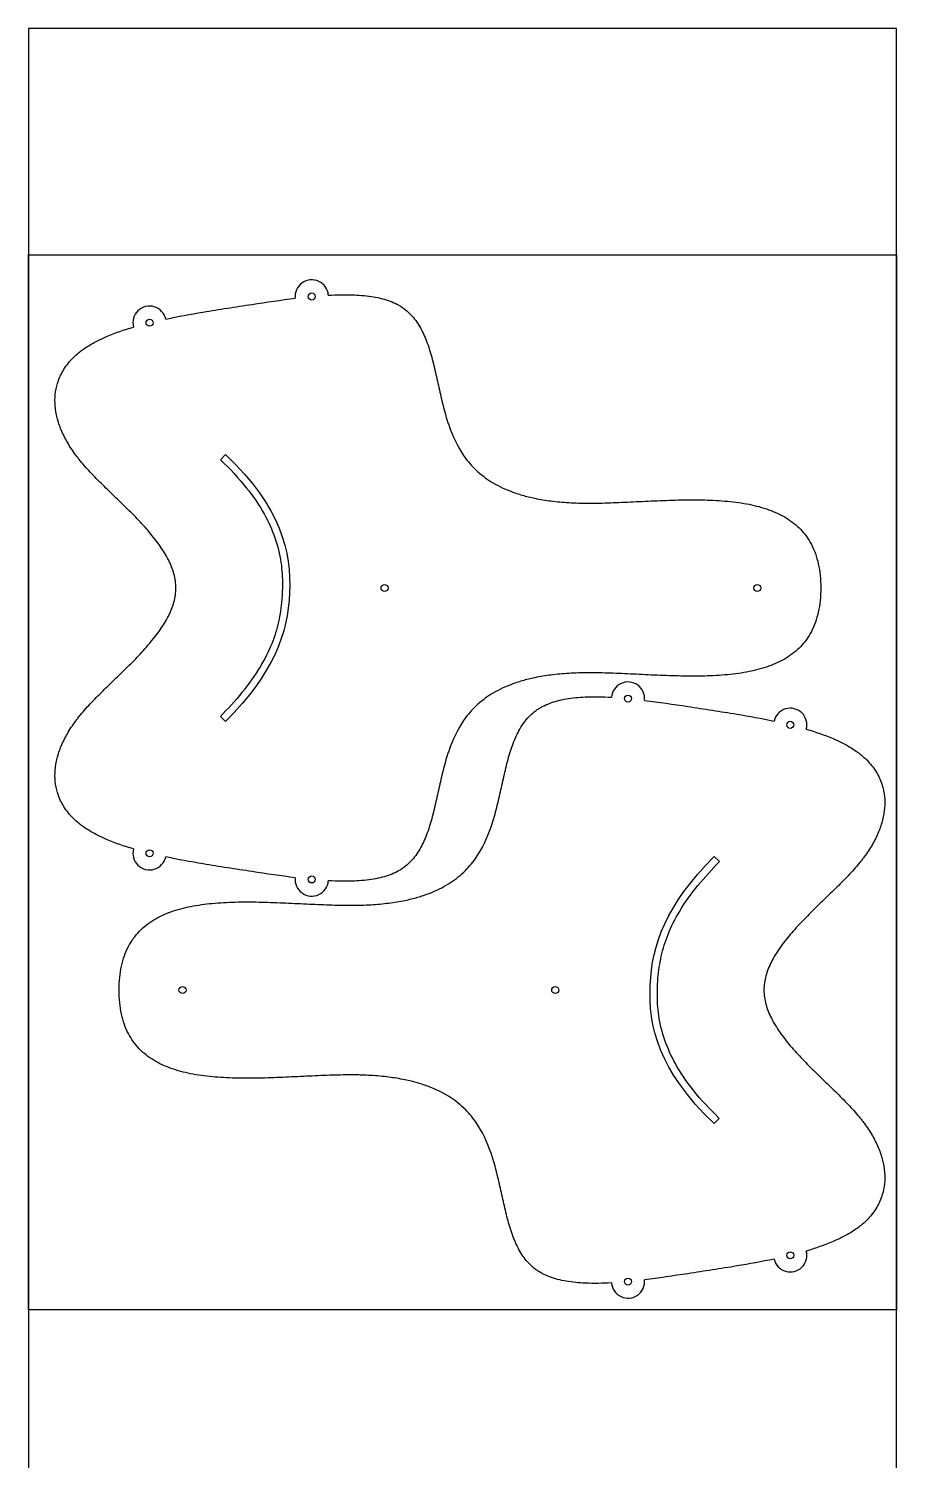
# Model space of a CAD drawing. Header units: inches. Extents: x 132 to 1257, y -131 to 658.
# Drawn here: x 342.8 to 402.8, y 559.1 to 658.2 of the extents above; entities that cross this region are included whole.
import ezdxf

# ---------------------------------------------------------------- set-up
doc = ezdxf.new("R2010")
doc.units = ezdxf.units.IN
doc.header["$MEASUREMENT"] = 0
doc.layers.add('Default', color=7, linetype='Continuous', true_color=0x000000)

msp = doc.modelspace()

# ---------------------------------------------------------------- linework, layer by layer
for p, q in [((356.049, 628.332), (356.401, 628.698)), ((356.039, 610.568), (356.401, 610.213)), ((390.545, 600.517), (390.182, 600.873)), ((390.534, 582.754), (390.182, 582.388))]:
    msp.add_line(p, q)
for centre in [(362.356, 639.626), (351.139, 637.81), (367.39, 619.455), (393.165, 619.455), (384.227, 611.802), (395.444, 609.986), (351.139, 601.1), (362.356, 599.284), (353.418, 591.631), (379.193, 591.631), (395.444, 573.276), (384.227, 571.46)]:
    msp.add_circle(centre, 0.243)
for centre, start, end in [((362.356, 639.626), 4.49243, 186.21622), ((351.139, 637.81), 12.88306, 194.89535), ((384.227, 611.802), 353.78379, 175.50666), ((395.444, 609.986), 345.10257, 167.11691), ((351.139, 601.1), 165.10257, 347.11691), ((362.356, 599.284), 173.78379, 355.50666), ((395.444, 573.276), 192.88306, 14.89535), ((384.227, 571.46), 184.49243, 6.21622)]:
    msp.add_arc(centre, 1.15, start, end)
for points, knots in [([(352.26, 638.067), (353.106, 638.246), (353.973, 638.404), (355.395, 638.642), (355.957, 638.731), (356.803, 638.863), (357.086, 638.906), (357.652, 638.993), (357.936, 639.037), (359.219, 639.233), (360.236, 639.383), (361.213, 639.502)], [3.971599, 3.971599, 3.971599, 3.971599, 8.279163, 8.279163, 11.085528, 11.085528, 12.49933, 12.49933, 13.913271, 13.913271, 18.900227, 18.900227, 18.900227, 18.900227]), ([(363.502, 639.716), (364.108, 639.748), (364.71, 639.762), (365.533, 639.727), (365.754, 639.713), (366.191, 639.669), (366.408, 639.641), (366.825, 639.57), (367.028, 639.527), (367.414, 639.426), (367.601, 639.368), (367.955, 639.234), (368.123, 639.159), (368.365, 639.03), (368.442, 638.986), (368.591, 638.892), (368.663, 638.843), (368.873, 638.688), (369.003, 638.576), (369.374, 638.21), (369.583, 637.934), (369.953, 637.329), (370.11, 636.998), (370.387, 636.305), (370.506, 635.934), (370.721, 635.177), (370.818, 634.779), (371.001, 633.983), (371.09, 633.571), (371.272, 632.756), (371.366, 632.346), (371.524, 631.737), (371.579, 631.535), (371.667, 631.235), (371.698, 631.136), (371.76, 630.938), (371.793, 630.84), (372.091, 629.97), (372.429, 629.23), (373.145, 628.218), (373.414, 627.904), (374.04, 627.309), (374.392, 627.04), (374.976, 626.678), (375.187, 626.561), (375.635, 626.341), (375.872, 626.238), (376.373, 626.046), (376.638, 625.958), (377.196, 625.796), (377.491, 625.724), (378.154, 625.586), (378.524, 625.526), (379.307, 625.425), (379.72, 625.388), (380.357, 625.35), (380.58, 625.341), (380.861, 625.333), (380.918, 625.332), (381.034, 625.329), (381.093, 625.328), (381.27, 625.326), (381.388, 625.325), (381.752, 625.325), (381.998, 625.327), (382.497, 625.337), (382.751, 625.344), (383.267, 625.361), (383.529, 625.372), (384.058, 625.394), (384.326, 625.407), (385.14, 625.445), (385.687, 625.472), (386.785, 625.518), (387.341, 625.538), (388.436, 625.558), (388.986, 625.56), (390.057, 625.534), (390.588, 625.506), (391.61, 625.41), (392.111, 625.342), (393.062, 625.152), (393.52, 625.032), (394.377, 624.724), (394.78, 624.54), (395.52, 624.087), (395.854, 623.826), (396.452, 623.203), (396.702, 622.851), (397.011, 622.26), (397.102, 622.048), (397.263, 621.598), (397.33, 621.361), (397.441, 620.859), (397.481, 620.595), (397.538, 620.039), (397.551, 619.747), (397.551, 619.455), (397.551, 619.164), (397.538, 618.872), (397.481, 618.316), (397.44, 618.051), (397.33, 617.55), (397.263, 617.312), (397.102, 616.862), (397.011, 616.65), (396.702, 616.059), (396.451, 615.707), (395.854, 615.084), (395.52, 614.823), (394.779, 614.37), (394.376, 614.186), (393.519, 613.878), (393.06, 613.758), (392.11, 613.568), (391.608, 613.5), (390.586, 613.404), (390.055, 613.377), (388.984, 613.35), (388.434, 613.352), (387.338, 613.373), (386.783, 613.393), (385.685, 613.439), (385.138, 613.466), (384.323, 613.504), (384.055, 613.516), (383.526, 613.539), (383.264, 613.549), (382.748, 613.567), (382.494, 613.574), (381.995, 613.583), (381.75, 613.586), (381.386, 613.586), (381.267, 613.585), (381.09, 613.582), (381.031, 613.581), (380.916, 613.579), (380.858, 613.577), (380.577, 613.569), (380.354, 613.56), (379.718, 613.522), (379.304, 613.485), (378.522, 613.384), (378.151, 613.324), (377.488, 613.185), (377.194, 613.114), (376.636, 612.952), (376.372, 612.864), (375.871, 612.672), (375.634, 612.569), (375.186, 612.348), (374.975, 612.232), (374.391, 611.869), (374.039, 611.601), (373.414, 611.006), (373.144, 610.692), (372.429, 609.68), (372.091, 608.94), (371.793, 608.07), (371.76, 607.972), (371.698, 607.775), (371.667, 607.675), (371.579, 607.375), (371.524, 607.174), (371.366, 606.565), (371.272, 606.155), (371.09, 605.34), (371.001, 604.928), (370.818, 604.132), (370.721, 603.734), (370.507, 602.977), (370.387, 602.606), (370.111, 601.913), (369.954, 601.583), (369.584, 600.977), (369.375, 600.701), (369.004, 600.335), (368.874, 600.223), (368.665, 600.069), (368.593, 600.02), (368.443, 599.926), (368.366, 599.881), (368.125, 599.753), (367.956, 599.678), (367.603, 599.543), (367.416, 599.485), (367.03, 599.384), (366.828, 599.341), (366.411, 599.27), (366.194, 599.241), (365.757, 599.198), (365.536, 599.183), (364.712, 599.148), (364.109, 599.163), (363.502, 599.194)], [22.654299, 22.654299, 22.654299, 22.654299, 25.624027, 25.624027, 26.717217, 26.717217, 27.790757, 27.790757, 28.804588, 28.804588, 29.761763, 29.761763, 30.669158, 30.669158, 31.107817, 31.107817, 31.538749, 31.538749, 32.388353, 32.388353, 34.101678, 34.101678, 35.893377, 35.893377, 37.794652, 37.794652, 39.791087, 39.791087, 41.84629, 41.84629, 43.930282, 43.930282, 44.966261, 44.966261, 45.481062, 45.481062, 45.993384, 45.993384, 50.036979, 50.036979, 52.08727, 52.08727, 54.281599, 54.281599, 55.467806, 55.467806, 56.737891, 56.737891, 58.108935, 58.108935, 59.597778, 59.597778, 61.44257, 61.44257, 63.48157, 63.48157, 64.581653, 64.581653, 64.865377, 64.865377, 65.152636, 65.152636, 65.737396, 65.737396, 66.944936, 66.944936, 68.197135, 68.197135, 69.48663, 69.48663, 70.805834, 70.805834, 73.502462, 73.502462, 76.217794, 76.217794, 78.89772, 78.89772, 81.488987, 81.488987, 83.94866, 83.94866, 86.254293, 86.254293, 88.418413, 88.418413, 90.505477, 90.505477, 92.638756, 92.638756, 93.769087, 93.769087, 94.976591, 94.976591, 96.283992, 96.283992, 97.712362, 97.712362, 97.712362, 99.140946, 99.140946, 100.448528, 100.448528, 101.656188, 101.656188, 102.786663, 102.786663, 104.920237, 104.920237, 107.007648, 107.007648, 109.172192, 109.172192, 111.478317, 111.478317, 113.938523, 113.938523, 116.530327, 116.530327, 119.210757, 119.210757, 121.92653, 121.92653, 124.623497, 124.623497, 125.942823, 125.942823, 127.232405, 127.232405, 128.484651, 128.484651, 129.692198, 129.692198, 130.276945, 130.276945, 130.564194, 130.564194, 130.847906, 130.847906, 131.947934, 131.947934, 133.98681, 133.98681, 135.831468, 135.831468, 137.319679, 137.319679, 138.690181, 138.690181, 139.959805, 139.959805, 141.145621, 141.145621, 143.339332, 143.339332, 145.389148, 145.389148, 149.431898, 149.431898, 149.944115, 149.944115, 150.45881, 150.45881, 151.494574, 151.494574, 153.578136, 153.578136, 155.632949, 155.632949, 157.629028, 157.629028, 159.530007, 159.530007, 161.321451, 161.321451, 163.034475, 163.034475, 163.883876, 163.883876, 164.314682, 164.314682, 164.753197, 164.753197, 165.660264, 165.660264, 166.617058, 166.617058, 167.630468, 167.630468, 168.703558, 168.703558, 169.796393, 169.796393, 172.770935, 172.770935, 172.770935, 172.770935]), ([(350.028, 601.396), (349.393, 601.587), (348.774, 601.796), (347.977, 602.138), (347.784, 602.227), (347.412, 602.413), (347.234, 602.509), (346.893, 602.71), (346.73, 602.814), (346.497, 602.979), (346.422, 603.034), (346.313, 603.119), (346.277, 603.148), (346.207, 603.205), (346.173, 603.234), (346.006, 603.378), (345.878, 603.499), (345.53, 603.869), (345.328, 604.134), (344.997, 604.697), (344.869, 604.988), (344.623, 605.8), (344.575, 606.323), (344.638, 607.126), (344.685, 607.4), (344.825, 607.958), (344.92, 608.24), (345.155, 608.809), (345.299, 609.096), (345.63, 609.672), (345.822, 609.962), (346.081, 610.313), (346.136, 610.386), (346.22, 610.494), (346.249, 610.53), (346.307, 610.603), (346.336, 610.639), (346.487, 610.823), (346.611, 610.968), (346.87, 611.258), (347.004, 611.403), (347.28, 611.694), (347.422, 611.84), (347.859, 612.281), (348.163, 612.578), (348.772, 613.167), (349.081, 613.464), (349.692, 614.064), (349.997, 614.368), (350.58, 614.978), (350.865, 615.288), (351.391, 615.909), (351.639, 616.225), (352.079, 616.856), (352.277, 617.177), (352.602, 617.819), (352.734, 618.144), (352.913, 618.798), (352.962, 619.124), (352.962, 619.786), (352.913, 620.112), (352.734, 620.766), (352.602, 621.091), (352.278, 621.733), (352.08, 622.054), (351.64, 622.685), (351.391, 623.001), (350.866, 623.621), (350.582, 623.931), (349.999, 624.541), (349.694, 624.845), (349.083, 625.444), (348.774, 625.742), (348.165, 626.331), (347.862, 626.627), (347.424, 627.068), (347.282, 627.214), (347.006, 627.505), (346.872, 627.65), (346.613, 627.94), (346.489, 628.085), (346.338, 628.269), (346.309, 628.305), (346.251, 628.378), (346.222, 628.414), (346.138, 628.522), (346.083, 628.595), (345.824, 628.946), (345.632, 629.235), (345.3, 629.812), (345.157, 630.098), (344.921, 630.667), (344.826, 630.949), (344.686, 631.507), (344.639, 631.781), (344.574, 632.584), (344.622, 633.106), (344.868, 633.918), (344.996, 634.21), (345.326, 634.773), (345.527, 635.038), (345.876, 635.409), (346.003, 635.53), (346.17, 635.674), (346.204, 635.703), (346.274, 635.76), (346.31, 635.789), (346.419, 635.874), (346.494, 635.929), (346.727, 636.094), (346.89, 636.198), (347.23, 636.399), (347.408, 636.495), (347.78, 636.681), (347.973, 636.77), (348.771, 637.113), (349.392, 637.323), (350.028, 637.515)], [195.225961, 195.225961, 195.225961, 195.225961, 198.45186, 198.45186, 199.501694, 199.501694, 200.501773, 200.501773, 201.451212, 201.451212, 201.909082, 201.909082, 202.133851, 202.133851, 202.356021, 202.356021, 203.220879, 203.220879, 204.861406, 204.861406, 206.432272, 206.432272, 209.033486, 209.033486, 210.40788, 210.40788, 211.873517, 211.873517, 213.452669, 213.452669, 215.162851, 215.162851, 215.612916, 215.612916, 215.841362, 215.841362, 216.072118, 216.072118, 217.017786, 217.017786, 217.996346, 217.996346, 219.003373, 219.003373, 221.070869, 221.070869, 223.194958, 223.194958, 225.309078, 225.309078, 227.368774, 227.368774, 229.332615, 229.332615, 231.172169, 231.172169, 232.884642, 232.884642, 234.510237, 234.510237, 236.135311, 236.135311, 237.847192, 237.847192, 239.686068, 239.686068, 241.649171, 241.649171, 243.708114, 243.708114, 245.821516, 245.821516, 247.944976, 247.944976, 250.011991, 250.011991, 251.018833, 251.018833, 251.997252, 251.997252, 252.942822, 252.942822, 253.173559, 253.173559, 253.401989, 253.401989, 253.852024, 253.852024, 255.562118, 255.562118, 257.141211, 257.141211, 258.606786, 258.606786, 259.981075, 259.981075, 262.581718, 262.581718, 264.152615, 264.152615, 265.792936, 265.792936, 266.657613, 266.657613, 266.87973, 266.87973, 267.104444, 267.104444, 267.562199, 267.562199, 268.511395, 268.511395, 269.511227, 269.511227, 270.560825, 270.560825, 273.794095, 273.794095, 273.794095, 273.794095]), ([(356.049, 628.332), (356.69, 627.715), (357.8, 626.524), (359.401, 624.214), (360.239, 621.886), (360.349, 619.834), (360.292, 618.463), (360.094, 617.088), (359.614, 615.531), (358.427, 613.208), (357.076, 611.626), (356.039, 610.568)], [0, 0, 0, 0, 1.051159, 1.918551, 3.309378, 3.926598, 4.331135, 4.934054, 5.560341, 6.2507, 8.000106, 8.000106, 8.000106, 8.000106]), ([(383.081, 571.369), (382.475, 571.338), (381.873, 571.324), (381.05, 571.358), (380.829, 571.373), (380.392, 571.416), (380.175, 571.445), (379.758, 571.516), (379.555, 571.558), (379.169, 571.66), (378.982, 571.718), (378.628, 571.852), (378.46, 571.927), (378.218, 572.056), (378.141, 572.1), (377.992, 572.194), (377.92, 572.243), (377.71, 572.398), (377.58, 572.51), (377.209, 572.876), (377, 573.151), (376.63, 573.757), (376.473, 574.088), (376.196, 574.781), (376.077, 575.152), (375.862, 575.908), (375.765, 576.306), (375.582, 577.103), (375.493, 577.515), (375.311, 578.33), (375.217, 578.74), (375.059, 579.349), (375.004, 579.551), (374.916, 579.851), (374.885, 579.95), (374.823, 580.148), (374.79, 580.246), (374.492, 581.115), (374.154, 581.856), (373.438, 582.868), (373.169, 583.182), (372.543, 583.777), (372.191, 584.046), (371.607, 584.408), (371.396, 584.525), (370.948, 584.745), (370.711, 584.848), (370.21, 585.04), (369.945, 585.128), (369.387, 585.289), (369.092, 585.361), (368.429, 585.499), (368.059, 585.56), (367.276, 585.66), (366.863, 585.698), (366.226, 585.735), (366.003, 585.745), (365.722, 585.753), (365.665, 585.754), (365.549, 585.757), (365.49, 585.758), (365.313, 585.76), (365.195, 585.761), (364.831, 585.761), (364.585, 585.759), (364.086, 585.749), (363.832, 585.742), (363.316, 585.724), (363.054, 585.714), (362.525, 585.691), (362.257, 585.679), (361.443, 585.641), (360.896, 585.614), (359.798, 585.568), (359.242, 585.548), (358.147, 585.527), (357.597, 585.526), (356.527, 585.552), (355.995, 585.579), (354.973, 585.676), (354.472, 585.744), (353.521, 585.934), (353.063, 586.054), (352.206, 586.362), (351.803, 586.546), (351.063, 586.999), (350.729, 587.26), (350.131, 587.883), (349.881, 588.235), (349.572, 588.826), (349.481, 589.038), (349.32, 589.488), (349.253, 589.725), (349.143, 590.227), (349.102, 590.491), (349.045, 591.047), (349.032, 591.339), (349.032, 591.631), (349.032, 591.922), (349.045, 592.214), (349.102, 592.77), (349.143, 593.034), (349.253, 593.536), (349.32, 593.774), (349.481, 594.224), (349.572, 594.435), (349.881, 595.027), (350.132, 595.378), (350.729, 596.001), (351.063, 596.263), (351.804, 596.716), (352.207, 596.9), (353.064, 597.208), (353.523, 597.328), (354.473, 597.518), (354.975, 597.585), (355.997, 597.682), (356.528, 597.709), (357.599, 597.735), (358.149, 597.734), (359.245, 597.713), (359.8, 597.693), (360.898, 597.647), (361.446, 597.62), (362.26, 597.582), (362.528, 597.57), (363.057, 597.547), (363.319, 597.537), (363.835, 597.519), (364.089, 597.512), (364.588, 597.503), (364.833, 597.5), (365.197, 597.5), (365.316, 597.501), (365.493, 597.504), (365.552, 597.505), (365.668, 597.507), (365.725, 597.508), (366.006, 597.516), (366.229, 597.526), (366.865, 597.564), (367.279, 597.601), (368.061, 597.702), (368.432, 597.762), (369.095, 597.9), (369.389, 597.972), (369.947, 598.134), (370.211, 598.222), (370.712, 598.414), (370.949, 598.517), (371.397, 598.737), (371.608, 598.854), (372.192, 599.216), (372.544, 599.485), (373.169, 600.08), (373.439, 600.394), (374.154, 601.405), (374.492, 602.146), (374.79, 603.015), (374.823, 603.114), (374.885, 603.311), (374.916, 603.41), (375.004, 603.711), (375.059, 603.912), (375.217, 604.521), (375.311, 604.931), (375.493, 605.745), (375.582, 606.158), (375.765, 606.954), (375.862, 607.352), (376.076, 608.109), (376.196, 608.479), (376.472, 609.172), (376.629, 609.503), (376.999, 610.109), (377.208, 610.385), (377.579, 610.75), (377.709, 610.863), (377.918, 611.017), (377.99, 611.066), (378.14, 611.16), (378.217, 611.205), (378.458, 611.333), (378.627, 611.408), (378.981, 611.542), (379.167, 611.601), (379.553, 611.702), (379.755, 611.745), (380.173, 611.816), (380.389, 611.844), (380.827, 611.888), (381.047, 611.903), (381.871, 611.938), (382.474, 611.923), (383.081, 611.892)], [22.654299, 22.654299, 22.654299, 22.654299, 25.624027, 25.624027, 26.717217, 26.717217, 27.790757, 27.790757, 28.804588, 28.804588, 29.761763, 29.761763, 30.669158, 30.669158, 31.107817, 31.107817, 31.538749, 31.538749, 32.388353, 32.388353, 34.101678, 34.101678, 35.893377, 35.893377, 37.794652, 37.794652, 39.791087, 39.791087, 41.84629, 41.84629, 43.930282, 43.930282, 44.966261, 44.966261, 45.481062, 45.481062, 45.993384, 45.993384, 50.036979, 50.036979, 52.08727, 52.08727, 54.281599, 54.281599, 55.467806, 55.467806, 56.737891, 56.737891, 58.108935, 58.108935, 59.597778, 59.597778, 61.44257, 61.44257, 63.48157, 63.48157, 64.581653, 64.581653, 64.865377, 64.865377, 65.152636, 65.152636, 65.737396, 65.737396, 66.944936, 66.944936, 68.197135, 68.197135, 69.48663, 69.48663, 70.805834, 70.805834, 73.502462, 73.502462, 76.217794, 76.217794, 78.89772, 78.89772, 81.488987, 81.488987, 83.94866, 83.94866, 86.254293, 86.254293, 88.418413, 88.418413, 90.505477, 90.505477, 92.638756, 92.638756, 93.769087, 93.769087, 94.976591, 94.976591, 96.283992, 96.283992, 97.712362, 97.712362, 97.712362, 99.140946, 99.140946, 100.448528, 100.448528, 101.656188, 101.656188, 102.786663, 102.786663, 104.920237, 104.920237, 107.007648, 107.007648, 109.172192, 109.172192, 111.478317, 111.478317, 113.938523, 113.938523, 116.530327, 116.530327, 119.210757, 119.210757, 121.92653, 121.92653, 124.623497, 124.623497, 125.942823, 125.942823, 127.232405, 127.232405, 128.484651, 128.484651, 129.692198, 129.692198, 130.276945, 130.276945, 130.564194, 130.564194, 130.847906, 130.847906, 131.947934, 131.947934, 133.98681, 133.98681, 135.831468, 135.831468, 137.319679, 137.319679, 138.690181, 138.690181, 139.959805, 139.959805, 141.145621, 141.145621, 143.339332, 143.339332, 145.389148, 145.389148, 149.431898, 149.431898, 149.944115, 149.944115, 150.45881, 150.45881, 151.494574, 151.494574, 153.578136, 153.578136, 155.632949, 155.632949, 157.629028, 157.629028, 159.530007, 159.530007, 161.321451, 161.321451, 163.034475, 163.034475, 163.883876, 163.883876, 164.314682, 164.314682, 164.753197, 164.753197, 165.660264, 165.660264, 166.617058, 166.617058, 167.630468, 167.630468, 168.703558, 168.703558, 169.796393, 169.796393, 172.770935, 172.770935, 172.770935, 172.770935]), ([(385.37, 611.677), (386.346, 611.559), (387.361, 611.409), (388.643, 611.213), (388.926, 611.17), (389.492, 611.082), (389.776, 611.039), (390.621, 610.907), (391.183, 610.818), (392.607, 610.58), (393.476, 610.422), (394.323, 610.242)], [176.525319, 176.525319, 176.525319, 176.525319, 181.504471, 181.504471, 182.918239, 182.918239, 184.3319, 184.3319, 187.138074, 187.138074, 191.454008, 191.454008, 191.454008, 191.454008]), ([(396.555, 609.69), (397.19, 609.499), (397.809, 609.29), (398.606, 608.948), (398.799, 608.859), (399.171, 608.673), (399.349, 608.577), (399.69, 608.376), (399.853, 608.272), (400.086, 608.107), (400.161, 608.052), (400.27, 607.967), (400.306, 607.938), (400.376, 607.881), (400.41, 607.852), (400.578, 607.708), (400.705, 607.587), (401.053, 607.216), (401.255, 606.952), (401.586, 606.389), (401.714, 606.097), (401.96, 605.286), (402.008, 604.763), (401.945, 603.96), (401.898, 603.685), (401.759, 603.127), (401.663, 602.846), (401.428, 602.277), (401.284, 601.99), (400.953, 601.413), (400.761, 601.124), (400.502, 600.773), (400.447, 600.7), (400.363, 600.592), (400.334, 600.556), (400.276, 600.483), (400.247, 600.447), (400.096, 600.263), (399.972, 600.118), (399.713, 599.828), (399.579, 599.683), (399.303, 599.392), (399.161, 599.246), (398.724, 598.804), (398.42, 598.508), (397.811, 597.919), (397.502, 597.621), (396.891, 597.022), (396.586, 596.717), (396.003, 596.108), (395.719, 595.798), (395.192, 595.177), (394.944, 594.861), (394.504, 594.23), (394.306, 593.909), (393.981, 593.267), (393.849, 592.942), (393.67, 592.288), (393.621, 591.962), (393.621, 591.299), (393.67, 590.973), (393.849, 590.32), (393.981, 589.995), (394.305, 589.353), (394.503, 589.032), (394.943, 588.401), (395.192, 588.085), (395.717, 587.465), (396.002, 587.155), (396.584, 586.545), (396.889, 586.241), (397.5, 585.642), (397.81, 585.344), (398.418, 584.755), (398.722, 584.459), (399.159, 584.018), (399.301, 583.872), (399.577, 583.581), (399.711, 583.436), (399.97, 583.145), (400.094, 583.001), (400.245, 582.817), (400.274, 582.781), (400.332, 582.708), (400.361, 582.672), (400.445, 582.564), (400.5, 582.491), (400.759, 582.14), (400.951, 581.851), (401.283, 581.274), (401.426, 580.988), (401.662, 580.419), (401.757, 580.137), (401.897, 579.579), (401.944, 579.305), (402.009, 578.502), (401.961, 577.979), (401.716, 577.167), (401.587, 576.876), (401.257, 576.313), (401.056, 576.048), (400.708, 575.677), (400.58, 575.556), (400.413, 575.412), (400.379, 575.383), (400.309, 575.326), (400.273, 575.297), (400.164, 575.212), (400.089, 575.157), (399.856, 574.992), (399.693, 574.888), (399.353, 574.687), (399.175, 574.59), (398.803, 574.404), (398.61, 574.315), (397.812, 573.973), (397.191, 573.763), (396.555, 573.571)], [195.225961, 195.225961, 195.225961, 195.225961, 198.45186, 198.45186, 199.501694, 199.501694, 200.501773, 200.501773, 201.451212, 201.451212, 201.909082, 201.909082, 202.133851, 202.133851, 202.356021, 202.356021, 203.220879, 203.220879, 204.861406, 204.861406, 206.432272, 206.432272, 209.033486, 209.033486, 210.40788, 210.40788, 211.873517, 211.873517, 213.452669, 213.452669, 215.162851, 215.162851, 215.612916, 215.612916, 215.841362, 215.841362, 216.072118, 216.072118, 217.017786, 217.017786, 217.996346, 217.996346, 219.003373, 219.003373, 221.070869, 221.070869, 223.194958, 223.194958, 225.309078, 225.309078, 227.368774, 227.368774, 229.332615, 229.332615, 231.172169, 231.172169, 232.884642, 232.884642, 234.510237, 234.510237, 236.135311, 236.135311, 237.847192, 237.847192, 239.686068, 239.686068, 241.649171, 241.649171, 243.708114, 243.708114, 245.821516, 245.821516, 247.944976, 247.944976, 250.011991, 250.011991, 251.018833, 251.018833, 251.997252, 251.997252, 252.942822, 252.942822, 253.173559, 253.173559, 253.401989, 253.401989, 253.852024, 253.852024, 255.562118, 255.562118, 257.141211, 257.141211, 258.606786, 258.606786, 259.981075, 259.981075, 262.581718, 262.581718, 264.152615, 264.152615, 265.792936, 265.792936, 266.657613, 266.657613, 266.87973, 266.87973, 267.104444, 267.104444, 267.562199, 267.562199, 268.511395, 268.511395, 269.511227, 269.511227, 270.560825, 270.560825, 273.794095, 273.794095, 273.794095, 273.794095]), ([(361.213, 599.409), (360.237, 599.527), (359.222, 599.677), (357.94, 599.873), (357.657, 599.916), (357.091, 600.003), (356.807, 600.047), (355.962, 600.179), (355.4, 600.268), (353.976, 600.506), (353.107, 600.664), (352.26, 600.844)], [176.525319, 176.525319, 176.525319, 176.525319, 181.504471, 181.504471, 182.918239, 182.918239, 184.3319, 184.3319, 187.138074, 187.138074, 191.454008, 191.454008, 191.454008, 191.454008]), ([(390.534, 582.754), (389.893, 583.371), (388.783, 584.561), (387.182, 586.872), (386.344, 589.2), (386.234, 591.251), (386.291, 592.623), (386.489, 593.998), (386.969, 595.555), (388.156, 597.878), (389.507, 599.46), (390.545, 600.517)], [0, 0, 0, 0, 1.051159, 1.918551, 3.309378, 3.926598, 4.331135, 4.934054, 5.560341, 6.2507, 8.000106, 8.000106, 8.000106, 8.000106]), ([(394.323, 573.019), (393.477, 572.84), (392.61, 572.682), (391.188, 572.444), (390.626, 572.355), (389.781, 572.223), (389.497, 572.18), (388.931, 572.092), (388.647, 572.049), (387.364, 571.853), (386.347, 571.703), (385.37, 571.584)], [3.971599, 3.971599, 3.971599, 3.971599, 8.279163, 8.279163, 11.085528, 11.085528, 12.49933, 12.49933, 13.913271, 13.913271, 18.900227, 18.900227, 18.900227, 18.900227])]:
    msp.add_open_spline(points, degree=3, knots=knots)
for points in [[(356.401, 628.698), (360.255, 624.991), (361.644, 618.93), (359.75, 613.626), (356.401, 610.213)], [(390.182, 582.388), (386.328, 586.095), (384.939, 592.156), (386.833, 597.46), (390.182, 600.873)]]:
    msp.add_open_spline(points, degree=3)
at = {"layer": 'Default'}
for points in [[(342.781, 558.162), (402.781, 558.162), (402.781, 658.162), (342.781, 658.162)], [(342.781, 642.5), (402.781, 642.5), (402.781, 569.5), (342.781, 569.5)]]:
    msp.add_lwpolyline(points, close=True, dxfattribs=at)

doc.saveas('drawing.dxf')
